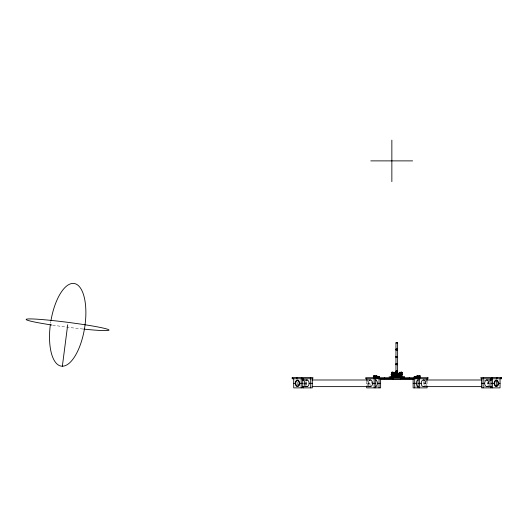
<?xml version="1.0" encoding="UTF-8"?>
<svg xmlns="http://www.w3.org/2000/svg" width="528" height="528" viewBox="0 0 528 528"><rect width="100%" height="100%" fill="white"/><g stroke="black" fill="none" stroke-linecap="round" stroke-linejoin="round"><path stroke-width="0.4" stroke-dasharray="2.64 1.98" d="M303.224 383.308L306.425 383.308M366.676 383.308L369.877 383.308M423.885 383.308L427.086 383.308M487.337 383.308L490.525 383.308M489.595 379.507L489.595 387.11M488.948 381.031L488.941 387.11M488.281 381.79L488.281 387.11M427.073 381.031L427.086 386.351M426.142 379.507L426.142 387.11M425.489 381.031L425.495 387.11M424.829 381.79L424.829 387.11M371.573 381.79L371.573 383.308M368.947 381.79L368.933 387.11M368.267 381.031L368.267 387.11M367.62 379.507L367.62 387.11M366.689 381.031L366.689 386.351M305.481 381.79L305.481 387.11M304.828 381.031L304.814 387.11M304.168 379.507L304.168 387.11M297.449 382.153L297.449 384.463M416.467 386.569A3.32 2.132 -90 0 1 415.8 386.186M416.209 380.153A3.32 2.132 -90 0 1 416.467 380.048M424.862 380.965A3.32 2.132 -90 0 1 424.862 385.658M423.608 381.652A3.32 2.132 -90 0 1 423.271 385.658M421.212 386.516A3.32 2.132 -90 0 1 420.697 386.186M488.314 380.965A3.32 2.132 -90 0 1 488.314 385.658M487.06 381.652A3.32 2.132 -90 0 1 486.724 385.658M484.664 386.516A3.32 2.132 -90 0 1 483.707 385.658M483.707 380.965A3.32 2.132 -90 0 1 484.664 380.101M297.191 384.971A3.32 2.132 -90 0 1 296.98 384.166M378.041 386.113A3.32 2.132 -90 0 1 377.447 386.516M368.914 385.658A3.32 2.132 -90 0 1 368.577 381.652M370.491 385.658A3.32 2.132 -90 0 1 370.154 381.652M305.455 385.658A3.32 2.132 -90 0 1 305.111 381.652A3.32 2.132 -90 0 0 305.461 385.658M82.876 329.017A41.824 2.442 7.3 0 1 51.784 325.004M50.549 323.195A41.824 17.2 -81.1 0 1 50.794 321.598M306.702 381.652A3.32 2.132 -90 0 0 307.039 385.658A3.32 2.132 -90 0 1 306.709 381.652"/><path stroke-width="0.79" d="M392.687 376.807L400.983 376.807L392.687 376.768L392.687 377.177L400.983 377.21M401.815 377.177L401.815 376.781M399.346 375.355L399.346 372.313L401.815 372.313L400.983 372.28L400.983 377.711M62.363 366.188L67.703 324.779M395.96 349.041L396.416 349.041L396.376 350.031L395.96 350.031M396.376 349.892L396.416 349.041M395.96 356.38L396.627 356.38L396.587 357.37L395.96 357.37M396.587 357.232L396.627 356.38M395.96 363.733L396.627 363.733L396.587 364.723L395.96 364.723M396.587 364.584L396.627 363.733M395.96 371.059L396.627 371.059L396.587 372.049L395.96 372.049M396.587 371.91L396.627 371.059M394.508 374.002L395.96 372.636M394.508 374.279L395.96 372.907L395.96 342.692L397.624 342.692L397.624 372.907L399.076 374.279M392.687 373.732L391.855 373.784L392.687 373.784L391.855 373.989L392.687 374.022L391.855 374.101L392.687 374.101L391.855 374.213L392.687 374.213L391.855 374.273L392.687 374.273L391.855 374.728L392.687 374.728M391.855 373.501L392.687 373.276L391.855 373.276L392.687 373.085L391.855 373.085L392.687 372.913L391.855 372.913L392.687 372.775L391.855 372.511L392.687 372.319L391.855 372.28L391.855 377.711M401.815 372.59L400.983 372.511L401.815 372.458L400.983 372.577L401.815 372.577L400.983 372.649L401.815 372.676L400.983 372.768L401.815 372.775L400.983 372.913L401.815 372.913L400.983 373.085L401.815 373.085L400.983 373.276L401.815 373.276L400.983 373.501L401.815 373.6L400.983 373.732L401.815 373.817L400.983 373.989L401.815 374.022L400.983 374.101L401.815 374.101L400.983 374.213L401.815 374.213L400.983 374.273L401.815 374.299L400.983 374.728L401.815 374.728M391.855 373.732L392.687 373.6M391.855 372.425L392.687 372.359L391.855 372.557M401.815 373.732L400.983 373.784L401.815 373.784M400.983 372.425L401.815 372.319M391.855 372.319L392.687 372.28L392.687 377.711M400.983 372.319L401.815 372.28L401.815 377.711M400.983 373.54L401.815 373.501M391.855 372.491L392.687 372.524M392.687 372.24L391.855 372.28L394.324 372.313L394.324 375.355M400.983 372.28L401.815 372.253M400.983 374.299L401.815 374.273M370.781 160.882L412.612 160.882M395.96 342.969L397.624 342.969M397.208 349.892L397.168 349.041L397.624 349.041M395.96 349.252L396.376 349.252M397.208 349.252L397.624 349.252M395.96 349.826L396.416 349.826M397.168 349.826L397.624 349.826M397.624 350.031L397.208 350.031L397.168 349.041M397.624 357.37L396.997 357.37L396.957 356.38L397.624 356.38M395.96 356.585L396.587 356.585M396.997 356.585L397.624 356.585M395.96 357.166L396.627 357.166M397.624 357.166L396.997 357.232M397.624 364.723L396.997 364.723L396.957 363.733L397.624 363.733M395.96 363.937L396.587 363.937M396.997 363.937L397.624 363.937M395.96 364.511L396.627 364.511M397.624 364.511L396.997 364.584M397.624 371.059L396.957 371.059L396.997 372.049L397.624 372.049M395.96 371.263L396.587 371.263M396.997 371.263L397.624 371.263M395.96 371.837L396.627 371.837M397.624 371.837L396.997 371.91M400.983 372.775L401.815 372.768M393.089 373.144L393.921 373.144M399.749 373.144L400.58 373.144M391.855 373.817L392.687 373.784M391.855 374.299L392.687 374.273M390.997 374.392L392.687 374.398M394.079 374.392L395.129 374.392M398.449 374.392L399.505 374.392M400.983 374.411L402.587 374.392M392.687 374.814L401.069 374.814M392.687 375.296L400.983 375.296M392.687 375.725L400.983 375.758M392.687 376.292L400.983 376.332M392.687 376.543L400.983 376.543M392.687 376.589L400.983 376.589M389.057 376.88L392.146 376.88M401.518 376.88L404.613 376.88M392.687 376.985L400.983 376.985M392.687 377.098L400.983 377.018M313.012 377.5L292.162 377.5L292.169 378.748L313.012 378.748M480.751 377.5L501.6 377.5L501.593 378.748L480.751 378.748M380.233 378.536L393.109 378.536M400.574 378.536L413.497 378.536M380.035 379.368L413.226 379.368M302.353 379.988L307.27 379.988M312.187 379.988L370.346 379.988M423.41 379.988L481.576 379.988M486.486 379.988L491.396 379.988M293.707 383.308L295.304 383.308M299.574 383.308L302.762 383.308M305.897 386.186A3.32 2.132 -90 0 0 309.091 383.308L312.286 383.308M369.349 386.186A3.32 2.132 -90 0 0 372.544 383.308L375.738 383.308M375.857 380.101A3.32 2.132 -90 0 1 377.441 383.308L380.629 383.308M413.127 383.308L416.315 383.308A3.32 2.132 -90 0 0 418.447 386.628M418.018 383.308L421.205 383.308A3.32 2.132 -90 0 0 424.406 386.186M481.47 383.308L484.658 383.308A3.32 2.132 -90 0 0 487.859 386.186M490.994 383.308L494.182 383.308M498.445 383.308L500.049 383.308M302.353 386.628L307.27 386.628M312.187 386.628L370.346 386.628M423.41 386.628L481.576 386.628M486.486 386.628L491.396 386.628M391.855 372.768L392.687 372.775M401.815 374.002L400.983 373.989L401.815 374.022M397.624 372.636L399.076 374.002M501.151 377.5L501.151 378.748M500.049 378.748L500.056 387.875L490.994 387.875L490.994 378.748M496.881 377.5L496.881 378.748M496.313 380.615A2.699 1.736 -90 0 1 497.818 384.661A2.699 1.736 -90 0 1 494.815 384.661A2.699 1.736 -90 0 1 496.313 380.615L496.313 386.008M492.578 378.748L492.578 387.875M491.99 377.5L491.99 378.748M491 378.748L491 380.266M491 386.351L491 387.875M490.538 378.748L490.525 380.266M490.525 386.351L490.538 387.875L481.47 387.875L481.477 378.748M483.41 377.5L483.41 378.748M483.061 378.748L483.061 387.875M427.073 378.748L427.086 380.266M427.086 386.351L427.073 387.875L413.127 387.875L413.127 378.748M420.321 377.876L420.321 375.632L418.856 375.632L418.856 376.464L419.734 376.464L419.734 377.85M419.608 378.748L419.608 387.875M419.443 375.632L419.443 376.464M419.146 376.464L419.146 377.85M418.268 377.81L418.268 375.632L416.803 375.632L416.803 377.916M417.978 377.85L417.978 376.464L416.216 376.464L416.216 377.85M418.018 378.748L418.018 387.875M417.391 375.632L417.391 376.464M415.919 377.85L415.919 376.464L414.163 376.464L414.163 377.916M415.503 377.711L415.503 378.748M414.751 376.464L414.751 377.85M414.711 378.748L414.711 387.875M409.279 377.711L409.279 378.748M404.191 376.88L404.191 377.711M403.055 376.88L403.055 377.711M402.283 374.392L402.283 375.217M401.61 374.392L401.61 375.217M400.58 372.313L400.58 373.355L399.749 373.355L399.749 372.313M400.574 378.259L400.574 379.368M397.247 375.104L397.247 373.223L396.337 373.223L396.337 375.104M393.921 372.313L393.921 373.355L393.089 373.355L393.089 372.313M393.109 378.259L393.109 379.368M391.974 374.392L391.974 375.217M391.855 140.125L391.855 181.639M391.301 374.392L391.301 375.217M390.608 376.88L390.608 377.711M384.384 377.711L384.384 378.748M380.629 378.748L380.629 387.875L366.676 387.875L366.676 386.351M379.52 377.916L379.52 376.464L377.764 376.464L377.764 377.85M379.038 378.748L379.038 387.875M378.932 376.464L378.932 377.85M378.167 377.711L378.167 378.748M377.467 377.85L377.467 376.464L375.712 376.464L375.712 377.85M376.88 377.916L376.88 375.632L375.415 375.632L375.415 377.81M376.292 375.632L376.292 376.464M376.002 376.464L376.002 377.85M375.738 378.748L375.738 387.875M374.537 376.464L374.537 377.85M374.24 375.632L374.24 376.464M374.147 378.748L374.147 387.875M373.949 377.85L373.949 376.464L374.827 376.464L374.827 375.632L373.362 375.632L373.362 377.876M366.676 378.748L366.689 380.266M312.292 378.748L312.292 387.875L303.224 387.875L303.224 386.351M310.695 378.748L310.695 387.875M310.345 377.5L310.345 378.748M303.237 378.748L303.237 380.266M303.237 386.351L303.237 387.875M303.224 378.748L303.224 380.266M302.762 378.748L302.768 387.875L293.707 387.875L293.713 378.748M301.765 377.5L301.765 378.748M301.171 378.748L301.171 387.875M296.875 377.5L296.875 378.748M292.604 377.5L292.604 378.748M416.315 383.308A3.32 2.132 -90 0 1 418.447 379.988M421.205 383.308A3.32 2.132 -90 0 1 424.406 380.437M484.658 383.308A3.32 2.132 -90 0 1 487.859 380.437M377.441 383.308A3.32 2.132 -90 0 1 375.857 386.516M369.349 380.437A3.32 2.132 -90 0 1 372.544 383.308M305.897 380.437A3.32 2.132 -90 0 1 309.091 383.308M51.784 325.004A41.824 2.442 7.3 0 1 34.789 319.057A41.824 2.442 7.3 0 1 100.558 327.505A41.824 2.442 7.3 0 1 83.721 329.109M50.926 320.8A41.824 17.2 -81.1 0 1 81.781 290.327A41.824 17.2 -81.1 0 1 71.194 361.284A41.824 17.2 -81.1 0 1 50.332 324.779M392.687 373.989L391.855 374.002L392.687 374.002M400.983 376.015L392.687 376.015L400.983 376.061M427.951 377.711L365.719 377.711L365.719 378.748L427.951 378.748L427.951 377.711M401.815 372.676L400.983 372.662L401.815 372.662M392.687 372.676L391.855 372.662L392.687 372.662M498.089 385.15A3.32 2.132 -90 0 0 496.445 379.995A3.32 2.132 -90 0 0 494.406 384.787A3.32 2.132 -90 0 0 498.089 385.15M299.29 384.971A3.32 2.132 -90 0 0 297.442 379.988A3.32 2.132 -90 0 0 295.594 384.971A3.32 2.132 -90 0 0 299.29 384.971M298.881 384.8A2.699 1.736 -90 0 0 297.548 380.615A2.699 1.736 -90 0 0 295.885 384.509A2.699 1.736 -90 0 0 298.881 384.8"/></g></svg>
